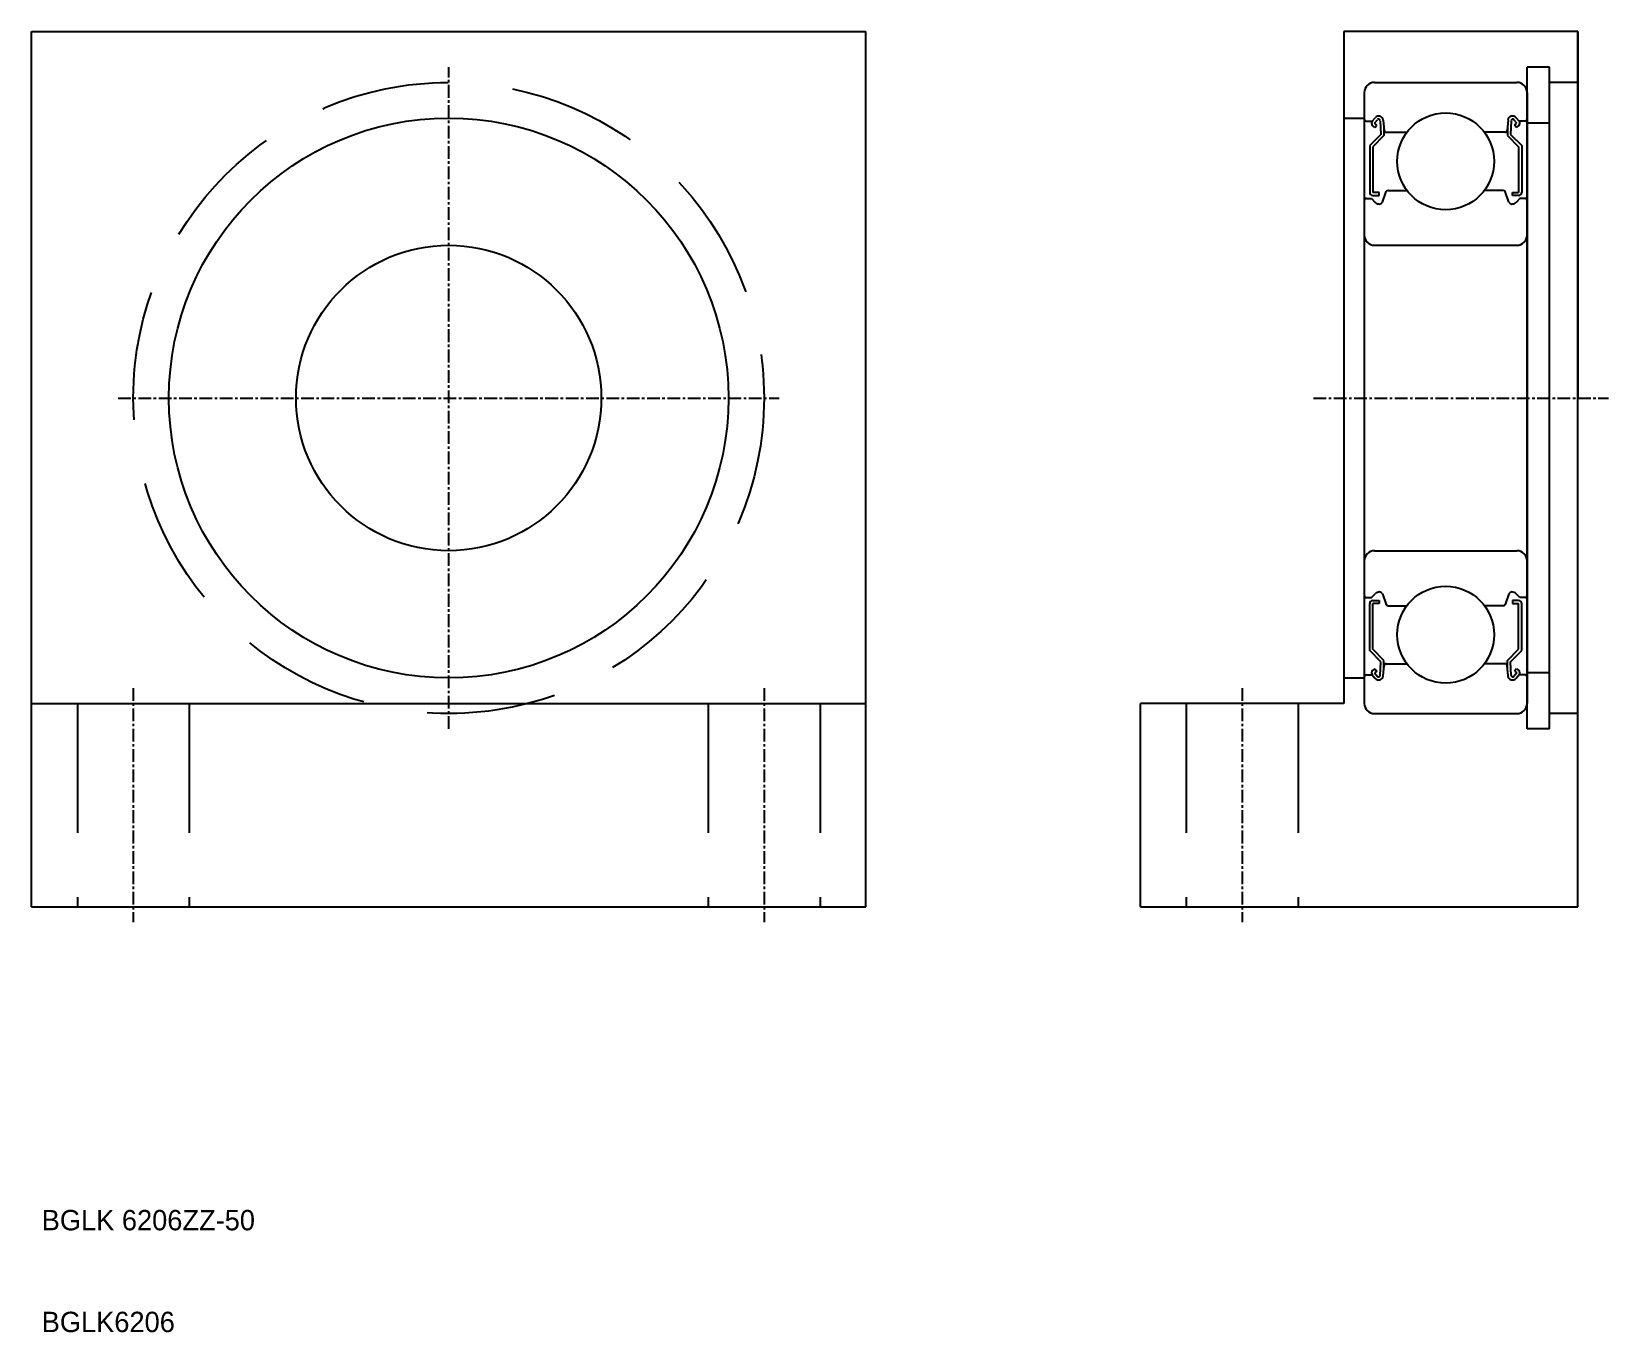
# Model space of a CAD drawing. Extents: x 74 to 229, y 46 to 174.
import ezdxf

# ---------------------------------------------------------------- set-up
doc = ezdxf.new("R2010")
doc.units = 0
doc.linetypes.add('CENTER', pattern=[2, 1.25, -0.25, 0.25, -0.25])
doc.linetypes.add('DASHED', pattern=[19.05, 12.7, -6.35])
doc.layers.get('0').update_dxf_attribs({"linetype": 'CONTINUOUS'})
doc.layers.add('CENTER', color=1, linetype='CENTER')

msp = doc.modelspace()

# ---------------------------------------------------------------- linework, layer by layer
for p, q in [((74.04, 88.23), (74.04, 174.23)), ((74.04, 174.23), (156.04, 174.23)), ((156.04, 88.23), (156.04, 174.23)), ((203.04, 174.23), (203.04, 108.23)), ((226.04, 174.23), (203.04, 174.23)), ((226.04, 88.23), (226.04, 174.23)), ((226.04, 174.23), (226.04, 138.23)), ((221.04, 105.73), (221.04, 170.73)), ((223.24, 170.73), (221.04, 170.73)), ((223.24, 105.73), (223.24, 170.73)), ((206.04, 169.23), (220.04, 169.23)), ((226.04, 169.23), (223.24, 169.23)), ((205.04, 168.23), (205.04, 108.23)), ((221.04, 168.23), (221.04, 108.23)), ((205.24, 165.43), (205.82, 165.43)), ((205.82, 165.43), (206.1, 165.76)), ((206.08, 164.81), (205.85, 165)), ((206.05, 165.23), (206.33, 165.57)), ((206.28, 165.04), (206.05, 165.23)), ((206.08, 164.81), (206.28, 165.04)), ((206.61, 165.47), (206.67, 164.13)), ((206.91, 165.51), (207, 164.51)), ((206.97, 164.85), (206.97, 164.01)), ((207.2, 164.33), (209.22, 164.33)), ((218.88, 164.33), (216.85, 164.33)), ((219.17, 165.51), (219.08, 164.51)), ((219.11, 164.85), (219.11, 164.01)), ((219.46, 165.47), (219.41, 164.13)), ((220.03, 165.23), (219.75, 165.57)), ((219.8, 165.04), (220.03, 165.23)), ((219.99, 164.81), (219.8, 165.04)), ((220.26, 165.43), (219.98, 165.76)), ((219.99, 164.81), (220.22, 165)), ((220.84, 165.43), (220.26, 165.43)), ((223.24, 165.23), (221.04, 165.23)), ((206.67, 164.13), (205.57, 163.03)), ((205.57, 163.03), (205.57, 158.43)), ((206.97, 164.01), (205.87, 162.91)), ((205.87, 162.91), (205.87, 158.43)), ((219.11, 164.01), (220.21, 162.91)), ((219.41, 164.13), (220.51, 163.03)), ((220.21, 162.91), (220.21, 158.43)), ((220.51, 163.03), (220.51, 158.43)), ((206.49, 158.43), (205.87, 158.43)), ((205.87, 158.13), (206.49, 158.13)), ((206.49, 158.13), (206.49, 158.43)), ((206.82, 157.47), (207.19, 158.5)), ((207.38, 158.63), (209.22, 158.63)), ((218.7, 158.63), (216.85, 158.63)), ((219.26, 157.47), (218.89, 158.5)), ((219.59, 158.43), (220.21, 158.43)), ((219.59, 158.13), (219.59, 158.43)), ((220.21, 158.13), (219.59, 158.13)), ((205.24, 157.83), (205.74, 157.83)), ((205.74, 157.83), (206.11, 157.45)), ((220.34, 157.83), (219.96, 157.45)), ((220.84, 157.83), (220.34, 157.83)), ((206.04, 153.23), (220.04, 153.23)), ((206.04, 123.23), (220.04, 123.23)), ((205.24, 118.63), (205.74, 118.63)), ((205.57, 113.42), (205.57, 118.03)), ((205.74, 118.63), (206.11, 119)), ((205.87, 118.33), (206.49, 118.33)), ((205.87, 113.55), (205.87, 118.03)), ((206.49, 118.03), (205.87, 118.03)), ((206.49, 118.33), (206.49, 118.03)), ((206.82, 118.98), (207.19, 117.96)), ((207.38, 117.83), (209.22, 117.83)), ((218.7, 117.83), (216.85, 117.83)), ((219.26, 118.98), (218.89, 117.96)), ((219.07, 118.47), (219.07, 118.47)), ((219.16, 118.72), (219.16, 118.72)), ((219.59, 118.33), (219.59, 118.03)), ((220.21, 118.33), (219.59, 118.33)), ((219.59, 118.03), (220.21, 118.03)), ((220.34, 118.63), (219.96, 119)), ((220.21, 113.55), (220.21, 118.03)), ((220.84, 118.63), (220.34, 118.63)), ((220.51, 113.42), (220.51, 118.03)), ((206.67, 112.32), (205.57, 113.42)), ((206.97, 112.45), (205.87, 113.55)), ((219.11, 112.45), (220.21, 113.55)), ((219.41, 112.32), (220.51, 113.42)), ((206.08, 111.64), (205.85, 111.45)), ((206.08, 111.64), (206.28, 111.41)), ((206.61, 110.98), (206.67, 112.32)), ((206.91, 110.95), (207, 111.94)), ((206.97, 111.6), (206.97, 112.45)), ((207.2, 112.13), (209.22, 112.13)), ((218.88, 112.13), (216.85, 112.13)), ((219.17, 110.95), (219.08, 111.94)), ((219.11, 111.6), (219.11, 112.45)), ((219.46, 110.98), (219.41, 112.32)), ((219.99, 111.64), (219.8, 111.41)), ((219.99, 111.64), (220.22, 111.45)), ((205.24, 111.03), (205.82, 111.03)), ((205.82, 111.03), (206.1, 110.69)), ((206.28, 111.41), (206.05, 111.22)), ((206.05, 111.22), (206.33, 110.88)), ((220.03, 111.22), (219.75, 110.88)), ((219.8, 111.41), (220.03, 111.22)), ((220.26, 111.03), (219.98, 110.69)), ((220.84, 111.03), (220.26, 111.03)), ((223.24, 111.23), (221.04, 111.23)), ((74.04, 108.23), (156.04, 108.23)), ((183.04, 88.23), (183.04, 108.23)), ((203.04, 108.23), (183.04, 108.23)), ((206.04, 107.23), (220.04, 107.23)), ((226.04, 107.23), (223.24, 107.23)), ((223.24, 105.73), (221.04, 105.73)), ((74.04, 88.23), (156.04, 88.23)), ((183.04, 88.23), (226.04, 88.23))]:
    msp.add_line(p, q)
at = {"color": 7, "linetype": 'CONTINUOUS'}
for p, q in [((203.04, 165.73), (205.04, 165.73)), ((203.04, 110.73), (205.04, 110.73))]:
    msp.add_line(p, q, dxfattribs=at)
at = {"color": 3, "linetype": 'DASHED'}
for p, q in [((78.54, 108.23), (78.54, 88.23)), ((89.54, 108.23), (89.54, 88.23)), ((140.54, 108.23), (140.54, 88.23)), ((151.54, 108.23), (151.54, 88.23)), ((187.54, 108.23), (187.54, 88.23)), ((198.54, 108.23), (198.54, 88.23))]:
    msp.add_line(p, q, dxfattribs=at)
msp.add_circle((115.04, 138.23), 31, dxfattribs=at)
for centre, radius in [((213.04, 161.48), 4.76), ((115.04, 138.23), 27.5), ((115.04, 138.23), 15), ((213.04, 114.98), 4.76)]:
    msp.add_circle(centre, radius)
for centre, radius, start, end in [((206.04, 168.23), 1, 90, 180), ((220.04, 168.23), 1, 0, 90), ((206.45, 165.47), 0.46, 4.9875, 139.9073), ((219.62, 165.47), 0.46, 40.0927, 175.0125), ((205.24, 165.63), 0.2, 180, 270), ((206.05, 165.23), 0.3, 139.9073, 229.9975), ((206.45, 165.47), 0.16, 2.3753, 139.9932), ((207.2, 164.53), 0.2, 184.9875, 270), ((218.88, 164.53), 0.2, 270, 355.0125), ((219.62, 165.47), 0.16, 40.0068, 177.6247), ((220.03, 165.23), 0.3, 310.0025, 40.0927), ((220.84, 165.63), 0.2, 270, 0), ((205.87, 158.43), 0.3, 180, 270), ((207.38, 158.43), 0.2, 90, 160.0304), ((218.7, 158.43), 0.2, 19.9696, 90), ((220.21, 158.43), 0.3, 270, 0), ((205.24, 157.63), 0.2, 90, 180), ((206.54, 157.88), 0.6, 225, 272.805), ((206.54, 157.58), 0.3, 265.5374, 340.0304), ((219.54, 157.58), 0.3, 199.9696, 274.4626), ((219.54, 157.88), 0.6, 267.195, 315), ((220.84, 157.63), 0.2, 0, 90), ((206.04, 154.23), 1, 180, 270), ((220.04, 154.23), 1, 270, 0), ((206.04, 122.23), 1, 90, 180), ((220.04, 122.23), 1, 0, 90), ((205.24, 118.83), 0.2, 180, 270), ((205.87, 118.03), 0.3, 90, 180), ((206.54, 118.58), 0.6, 87.195, 135), ((206.54, 118.88), 0.3, 19.9696, 94.4626), ((207.38, 118.03), 0.2, 199.9696, 270), ((218.7, 118.03), 0.2, 270, 340.0304), ((219.54, 118.88), 0.3, 85.5374, 160.0304), ((219.54, 118.58), 0.6, 45, 92.805), ((220.21, 118.03), 0.3, 0, 90), ((220.84, 118.83), 0.2, 270, 0), ((207.2, 111.93), 0.2, 90, 175.0125), ((218.88, 111.93), 0.2, 4.9875, 90), ((205.24, 110.83), 0.2, 90, 180), ((206.05, 111.22), 0.3, 130.0025, 220.0927), ((206.45, 110.99), 0.46, 220.0927, 355.0125), ((206.45, 110.99), 0.16, 220.0068, 357.6247), ((219.62, 110.99), 0.46, 184.9875, 319.9073), ((219.62, 110.99), 0.16, 182.3753, 319.9932), ((220.03, 111.22), 0.3, 319.9073, 49.9975), ((220.84, 110.83), 0.2, 0, 90), ((206.04, 108.23), 1, 180, 270), ((220.04, 108.23), 1, 270, 0)]:
    msp.add_arc(centre, radius, start, end)
at = {"layer": 'CENTER', "color": 1, "linetype": 'CENTER'}
for p, q in [((115.04, 105.73), (115.04, 170.73)), ((82.54, 138.23), (147.54, 138.23)), ((200.04, 138.23), (229.04, 138.23)), ((84.04, 109.73), (84.04, 86.73)), ((146.04, 109.73), (146.04, 86.73)), ((193.04, 109.73), (193.04, 86.73))]:
    msp.add_line(p, q, dxfattribs=at)

# ---------------------------------------------------------------- texts
for s, p in [('BGLK 6206ZZ-50', (75.04, 56.47)), ('BGLK6206', (75.04, 46.47))]:
    msp.add_text(s, height=2).set_placement(p)

doc.saveas('drawing.dxf')
